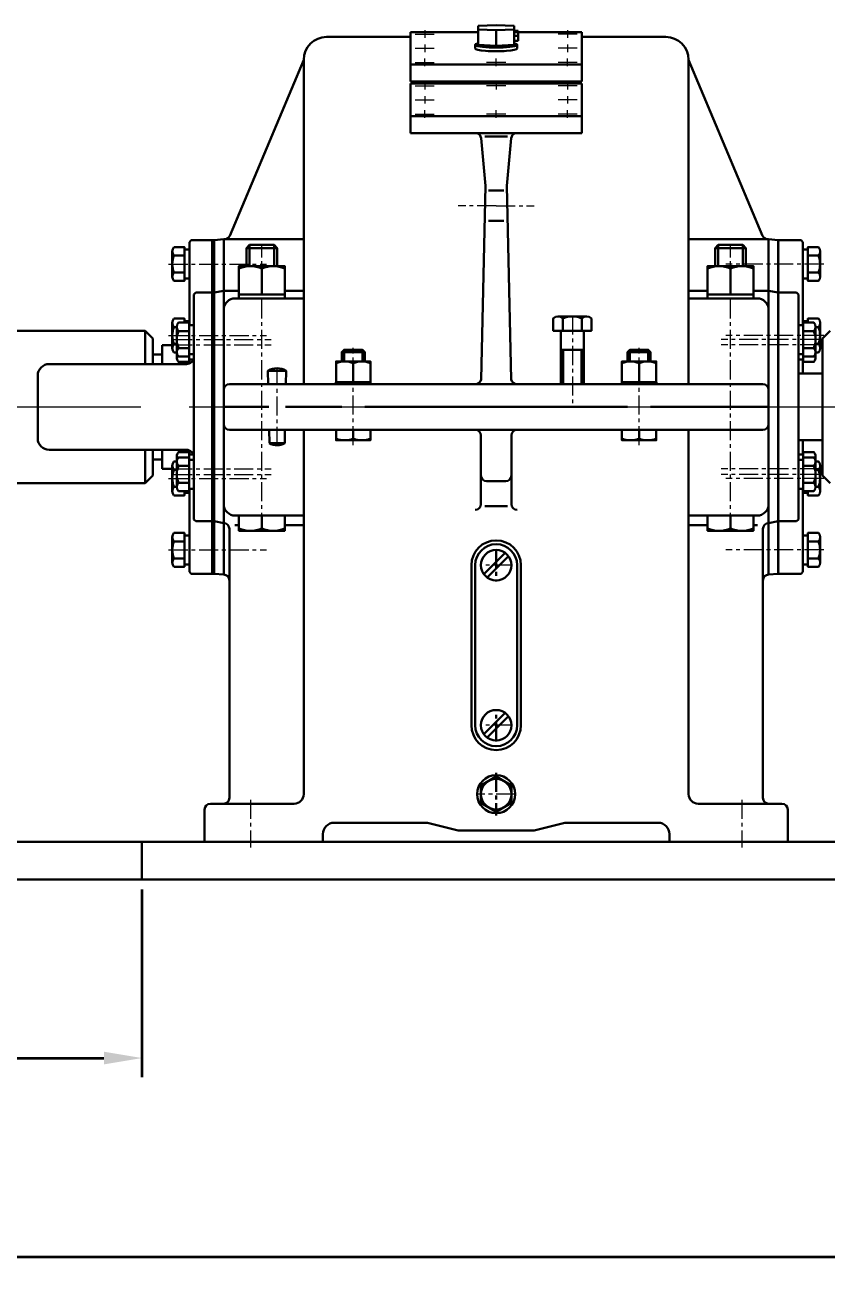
# Model space of a CAD drawing. Header units: millimetres. Extents: x 0 to 4732, y -441 to 1125.
# Drawn here: x 2752.3 to 2804.9, y -33.5 to 48.6 of the extents above; entities that cross this region are included whole.
import ezdxf

# ---------------------------------------------------------------- set-up
doc = ezdxf.new("R2010")
doc.units = ezdxf.units.MM
for name, pattern in [('CENTER', [2, 1.25, -0.25, 0.25, -0.25]), ('CENTER2', [28.575, 19.05, -3.175, 3.175, -3.175]), ('DASHED', [0.75, 0.5, -0.25])]:
    doc.linetypes.add(name, pattern=pattern)
for name, color, linetype, lineweight in [('0粗实线', 7, 'Continuous', 70), ('0细实线', 7, 'Continuous', 35), ('1', 1, 'CENTER', 35), ('中心线', 1, 'CENTER2', 35), ('标注', 6, 'Continuous', 35), ('箱体', 3, 'Continuous', 70), ('粗实线', 7, 'Continuous', 70)]:
    doc.layers.add(name, color=color, linetype=linetype, lineweight=lineweight)
doc.layers.add('其他零件', color=7, linetype='Continuous', true_color=0x7083ff)
doc.layers.add('紧固件', color=2, linetype='Continuous')
doc.layers.add('轴承盖', color=4, linetype='Continuous')
doc.styles.add('数字', font='isocp.shx', dxfattribs={"width": 0.7, "oblique": 15, "height": 3.5})
doc.dimstyles.new('数字标注', dxfattribs={"dimtxt": 3.5, "dimasz": 2.5, "dimexe": 1.25, "dimexo": 0.625, "dimtad": 1, "dimtxsty": '数字', "dimcen": 2.5, "dimadec": 0, "dimazin": 0, "dimtfac": 1, "dimtmove": 0, "dimatfit": 3, "dimfxl": 1, "dimlwd": 35, "dimlwe": 35, "dimarcsym": 0})

# ---------------------------------------------------------------- blocks, each defined once
blk = doc.blocks.new('*D102')
at = {"layer": 'Defpoints', "color": 0, "lineweight": 15, "transparency": 16777216}
for p in [(2628.979, -7.453), (2857.473, -7.461), (2857.473, -32.226)]:
    blk.add_point(p, dxfattribs=at)
at = {"layer": '标注', "color": 0, "linetype": 'Continuous', "lineweight": 35, "transparency": 16777216}
for p, q in [((2628.979, -8.078), (2628.979, -33.476)), ((2857.473, -8.086), (2857.473, -33.476)), ((2631.479, -32.226), (2854.973, -32.226))]:
    blk.add_line(p, q, dxfattribs=at)
at = {"layer": '标注', "color": 0, "lineweight": 15, "transparency": 16777216}
for points in [[(2631.479, -31.809), (2631.479, -32.643), (2628.979, -32.226)], [(2854.973, -31.809), (2854.973, -32.643), (2857.473, -32.226)]]:
    blk.add_solid(points, dxfattribs=at)
at = {"layer": '标注', "color": 0, "lineweight": 15, "transparency": 16777216, "insert": (2743.226, -29.851), "char_height": 3.5, "attachment_point": 5, "style": '数字'}
blk.add_mtext('1828', dxfattribs=at)
blk = doc.blocks.new('*D103')
at = {"layer": 'Defpoints', "color": 0, "lineweight": 15, "transparency": 16777216}
for p in [(2628.979, -7.495), (2759.999, -7.502), (2759.999, -19.181)]:
    blk.add_point(p, dxfattribs=at)
at = {"layer": '标注', "color": 0, "linetype": 'Continuous', "lineweight": 35, "transparency": 16777216}
for p, q in [((2628.979, -8.12), (2628.979, -20.431)), ((2759.999, -8.127), (2759.999, -20.431)), ((2631.479, -19.181), (2757.499, -19.181))]:
    blk.add_line(p, q, dxfattribs=at)
at = {"layer": '标注', "color": 0, "lineweight": 15, "transparency": 16777216}
for points in [[(2631.479, -18.764), (2631.479, -19.598), (2628.979, -19.181)], [(2757.499, -18.764), (2757.499, -19.598), (2759.999, -19.181)]]:
    blk.add_solid(points, dxfattribs=at)
at = {"layer": '标注', "color": 0, "lineweight": 15, "transparency": 16777216, "insert": (2694.489, -16.806), "char_height": 3.5, "attachment_point": 5, "style": '数字'}
blk.add_mtext('1048', dxfattribs=at)

msp = doc.modelspace()

# ---------------------------------------------------------------- hatches: boundary and pattern name
at = {"layer": '轴承盖', "lineweight": 30}
h = msp.add_hatch(color=0, dxfattribs=at)
h.paths.add_polyline_path([(2764.736, 23.53), (2764.611, 23.53), (2764.611, 16.03), (2764.736, 16.03)])
h.paths.add_polyline_path([(2764.736, 15.717), (2764.736, 16.03), (2764.611, 16.03), (2764.611, 12.592), (2764.736, 12.592)])
h.paths.add_polyline_path([(2764.736, 30.655), (2764.611, 30.655), (2764.611, 23.53), (2764.736, 23.53)])
h.paths.add_polyline_path([(2764.736, 34.467), (2764.611, 34.467), (2764.611, 31.03), (2764.736, 31.03), (2764.736, 31.342)])
h.paths.add_polyline_path([(2764.736, 31.03), (2764.611, 31.03), (2764.611, 30.655), (2764.736, 30.655)])
h = msp.add_hatch(color=0, dxfattribs=at)
h.paths.add_polyline_path([(2801.736, 23.53), (2801.861, 23.53), (2801.861, 16.03), (2801.736, 16.03)])
h.paths.add_polyline_path([(2801.736, 15.717), (2801.736, 16.03), (2801.861, 16.03), (2801.861, 12.592), (2801.736, 12.592)])
h.paths.add_polyline_path([(2801.736, 30.655), (2801.861, 30.655), (2801.861, 23.53), (2801.736, 23.53)])
h.paths.add_polyline_path([(2801.736, 34.467), (2801.861, 34.467), (2801.861, 31.03), (2801.736, 31.03), (2801.736, 31.342)])
h.paths.add_polyline_path([(2801.736, 31.03), (2801.861, 31.03), (2801.861, 30.655), (2801.736, 30.655)])

# ---------------------------------------------------------------- linework, layer by layer
at = {"color": 0, "lineweight": 30}
for p, q in [((2750.605, 28.53), (2760.205, 28.53)), ((2760.205, 28.53), (2760.705, 28.03)), ((2760.205, 26.342), (2760.205, 28.53)), ((2760.705, 28.03), (2760.705, 26.967)), ((2804.655, 28.03), (2805.155, 28.53)), ((2804.655, 28.03), (2804.655, 25.53)), ((2761.33, 26.342), (2761.33, 27.592)), ((2761.33, 26.342), (2761.33, 27.592)), ((2761.33, 27.592), (2761.986, 27.592)), ((2761.33, 26.967), (2760.705, 26.967)), ((2760.705, 26.967), (2760.705, 26.342)), ((2760.705, 26.342), (2760.705, 26.967)), ((2761.33, 26.342), (2761.33, 26.967)), ((2804.655, 25.717), (2803.061, 25.717)), ((2804.655, 23.53), (2804.655, 25.717)), ((2804.655, 25.717), (2804.655, 21.342)), ((2804.655, 21.342), (2804.655, 25.717)), ((2804.655, 21.53), (2804.655, 25.53)), ((2804.655, 23.53), (2804.655, 25.092)), ((2804.655, 23.53), (2804.655, 21.342)), ((2804.655, 23.53), (2804.655, 21.53)), ((2804.655, 23.53), (2804.655, 19.03)), ((2804.655, 21.342), (2803.061, 21.342)), ((2760.205, 18.53), (2760.205, 20.717)), ((2760.705, 20.717), (2760.705, 20.092)), ((2760.705, 20.092), (2760.705, 20.717)), ((2760.705, 20.717), (2760.705, 19.03)), ((2761.33, 19.467), (2761.33, 20.717)), ((2761.33, 20.717), (2761.33, 19.467)), ((2760.705, 20.092), (2761.33, 20.092)), ((2760.205, 18.53), (2760.705, 19.03)), ((2761.33, 19.467), (2761.986, 19.467)), ((2804.655, 19.03), (2805.155, 18.53)), ((2760.205, 18.53), (2750.405, 18.53)), ((2759.999, -7.461), (2628.979, -7.453)), ((2812.233, -7.461), (2759.999, -7.461))]:
    msp.add_line(p, q, dxfattribs=at)
at = {"layer": '0粗实线', "color": 0, "lineweight": 30}
for p, q in [((2774.999, 25.167), (2772.724, 25.167)), ((2791.474, 25.167), (2793.749, 25.167))]:
    msp.add_line(p, q, dxfattribs=at)
for points in [[(2769.361, 32.621, 0.194601), (2767.861, 32.621, 0.194601), (2766.361, 32.621), (2766.361, 32.767), (2769.361, 32.767), (2769.361, 30.917), (2766.361, 30.917), (2766.361, 32.621)], [(2797.111, 32.621, -0.194601), (2798.611, 32.621, -0.194601), (2800.111, 32.621), (2800.111, 32.767), (2797.111, 32.767), (2797.111, 30.917), (2800.111, 30.917), (2800.111, 32.621)], [(2774.986, 26.408, 0.194601), (2773.861, 26.408, 0.194601), (2772.736, 26.408), (2772.736, 26.517), (2774.986, 26.517), (2774.986, 25.167), (2772.736, 25.167), (2772.736, 26.408)], [(2791.486, 26.408, -0.194601), (2792.611, 26.408, -0.194601), (2793.736, 26.408), (2793.736, 26.517), (2791.486, 26.517), (2791.486, 25.167), (2793.736, 25.167), (2793.736, 26.408)], [(2772.736, 21.452, 0.194601), (2773.861, 21.452, 0.194601), (2774.986, 21.452), (2774.986, 21.342), (2772.736, 21.342), (2772.736, 22.03)], [(2793.736, 21.452, -0.194601), (2792.611, 21.452, -0.194601), (2791.486, 21.452), (2791.486, 21.342), (2793.736, 21.342), (2793.736, 22.03)], [(2766.361, 15.551, 0.194601), (2767.861, 15.551, 0.194601), (2769.361, 15.551), (2769.361, 15.405), (2766.361, 15.405), (2766.361, 16.405)], [(2800.111, 15.551, -0.194601), (2798.611, 15.551, -0.194601), (2797.111, 15.551), (2797.111, 15.405), (2800.111, 15.405), (2800.111, 16.405)]]:
    msp.add_lwpolyline(points, format="xyb", dxfattribs=at)
for points in [[(2767.861, 32.621), (2767.861, 30.917)], [(2798.611, 32.621), (2798.611, 30.917)], [(2773.111, 27.13), (2773.261, 27.28), (2774.461, 27.28), (2774.611, 27.13)], [(2793.361, 27.13), (2793.211, 27.28), (2792.011, 27.28), (2791.861, 27.13)], [(2773.861, 26.408), (2773.861, 25.167)], [(2792.611, 26.408), (2792.611, 25.167)], [(2773.861, 21.452), (2773.861, 22.03)], [(2774.986, 22.03), (2774.986, 21.452)], [(2791.486, 22.03), (2791.486, 21.452)], [(2792.611, 21.452), (2792.611, 22.03)], [(2767.861, 15.551), (2767.861, 16.405)], [(2769.361, 16.405), (2769.361, 15.551)], [(2797.111, 16.405), (2797.111, 15.551)], [(2798.611, 15.551), (2798.611, 16.405)]]:
    msp.add_lwpolyline(points, dxfattribs=at)
for points in [[(2773.111, 26.517), (2773.111, 27.13), (2774.611, 27.13), (2774.611, 26.517)], [(2793.361, 26.517), (2793.361, 27.13), (2791.861, 27.13), (2791.861, 26.517)]]:
    msp.add_lwpolyline(points, close=True, dxfattribs=at)
at = {"layer": '0细实线', "color": 0, "lineweight": 30}
for p, q in [((2773.261, 26.517), (2773.261, 27.28)), ((2774.461, 26.517), (2774.461, 27.28)), ((2792.011, 26.517), (2792.011, 27.28)), ((2793.211, 26.517), (2793.211, 27.28))]:
    msp.add_line(p, q, dxfattribs=at)
at = {"layer": '1', "color": 0, "lineweight": 15}
for p, q in [((2777.924, 47.986), (2779.174, 47.986)), ((2778.549, 48.236), (2778.549, 47.736)), ((2788.549, 47.986), (2787.299, 47.986)), ((2787.924, 48.236), (2787.924, 47.736)), ((2777.924, 47.057), (2779.174, 47.057)), ((2778.549, 47.307), (2778.549, 46.807)), ((2788.549, 47.057), (2787.299, 47.057)), ((2787.924, 47.307), (2787.924, 46.807)), ((2777.924, 46.128), (2779.174, 46.128)), ((2778.549, 45.878), (2778.549, 46.378)), ((2783.861, 46.128), (2782.611, 46.128)), ((2783.236, 45.878), (2783.236, 46.378)), ((2788.549, 46.128), (2787.299, 46.128)), ((2787.924, 45.878), (2787.924, 46.378)), ((2777.924, 44.606), (2779.174, 44.606)), ((2778.549, 44.856), (2778.549, 44.356)), ((2783.861, 44.606), (2782.611, 44.606)), ((2783.236, 44.856), (2783.236, 44.356)), ((2788.549, 44.606), (2787.299, 44.606)), ((2787.924, 44.856), (2787.924, 44.356)), ((2777.924, 43.676), (2779.174, 43.676)), ((2778.549, 43.926), (2778.549, 43.426)), ((2788.549, 43.676), (2787.299, 43.676)), ((2787.924, 43.926), (2787.924, 43.426)), ((2777.924, 42.747), (2779.174, 42.747)), ((2778.549, 42.497), (2778.549, 42.997)), ((2783.861, 42.747), (2782.611, 42.747)), ((2783.236, 42.497), (2783.236, 42.997)), ((2788.549, 42.747), (2787.299, 42.747)), ((2787.924, 42.497), (2787.924, 42.997)), ((2783.236, 36.733), (2780.736, 36.733)), ((2783.236, 36.733), (2785.736, 36.733)), ((2767.861, 15.342), (2767.861, 34.217)), ((2798.611, 15.342), (2798.611, 34.217)), ((2761.749, 32.905), (2768.174, 32.905)), ((2804.724, 32.905), (2798.299, 32.905)), ((2788.236, 29.53), (2788.236, 23.467)), ((2761.749, 28.217), (2768.174, 28.217)), ((2762.049, 27.949), (2768.474, 27.949)), ((2804.424, 27.949), (2797.999, 27.949)), ((2804.724, 28.217), (2798.299, 28.217)), ((2762.049, 27.596), (2768.474, 27.596)), ((2773.861, 21.03), (2773.861, 27.405)), ((2792.611, 21.03), (2792.611, 27.405)), ((2804.424, 27.596), (2797.999, 27.596)), ((2768.861, 20.967), (2768.861, 26.092)), ((2762.049, 19.464), (2768.474, 19.464)), ((2762.049, 19.11), (2768.474, 19.11)), ((2804.424, 19.464), (2797.999, 19.464)), ((2804.424, 19.11), (2797.999, 19.11)), ((2761.749, 18.842), (2768.174, 18.842)), ((2804.724, 18.842), (2798.299, 18.842)), ((2761.749, 14.155), (2768.174, 14.155)), ((2783.236, 14.212), (2783.236, 12.087)), ((2804.724, 14.155), (2798.299, 14.155)), ((2784.299, 13.15), (2782.174, 13.15)), ((2783.236, 1.587), (2783.236, 3.712)), ((2784.299, 2.65), (2782.174, 2.65)), ((2783.235, -0.464), (2783.237, -3.274)), ((2767.111, -2.244), (2767.111, -5.369)), ((2784.486, -1.869), (2781.986, -1.869)), ((2799.361, -2.244), (2799.361, -5.369))]:
    msp.add_line(p, q, dxfattribs=at)
at = {"layer": '1', "color": 0, "lineweight": 30}
for p, q in [((2783.236, 14.212), (2783.236, 12.087)), ((2783.236, 1.587), (2783.236, 3.712)), ((2783.237, -0.464), (2783.235, -3.274))]:
    msp.add_line(p, q, dxfattribs=at)
at = {"layer": '中心线', "color": 0, "lineweight": 15}
msp.add_line((2626.579, 23.53), (2889.579, 23.53), dxfattribs=at)
at = {"layer": '其他零件', "color": 0, "lineweight": 30}
for p, q in [((2782.049, 48.526), (2783.236, 48.585)), ((2782.049, 48.526), (2783.236, 48.585)), ((2782.049, 48.411), (2782.049, 48.526)), ((2782.049, 48.411), (2782.049, 48.526)), ((2784.424, 48.526), (2783.236, 48.585)), ((2784.424, 48.411), (2784.424, 48.526)), ((2777.611, 48.119), (2782.049, 48.119)), ((2777.611, 45.995), (2777.611, 48.119)), ((2782.049, 48.411), (2782.049, 48.311)), ((2782.049, 48.411), (2782.049, 48.311)), ((2782.049, 48.311), (2782.049, 47.288)), ((2782.049, 48.311), (2782.049, 47.288)), ((2782.049, 48.296), (2783.236, 48.238)), ((2782.049, 48.296), (2783.236, 48.238)), ((2782.049, 47.876), (2782.049, 48.214)), ((2782.049, 47.876), (2782.049, 47.539)), ((2784.424, 48.296), (2783.236, 48.238)), ((2783.236, 48.238), (2783.236, 47.23)), ((2783.236, 48.238), (2783.236, 47.23)), ((2784.424, 48.411), (2784.424, 48.311)), ((2784.424, 48.311), (2784.424, 47.288)), ((2784.424, 47.876), (2784.424, 48.214)), ((2784.424, 48.214), (2784.674, 48.214)), ((2788.861, 48.119), (2784.424, 48.119)), ((2784.424, 47.876), (2784.424, 47.539)), ((2784.424, 47.876), (2784.674, 47.876)), ((2784.674, 48.214), (2784.674, 47.876)), ((2784.674, 47.539), (2784.674, 47.876)), ((2788.861, 45.995), (2788.861, 48.119)), ((2781.861, 47.041), (2781.861, 47.288)), ((2781.861, 47.04), (2781.861, 47.287)), ((2782.049, 47.288), (2783.236, 47.23)), ((2782.049, 47.288), (2783.236, 47.23)), ((2782.049, 47.198), (2782.049, 47.197)), ((2782.049, 47.198), (2782.049, 47.197)), ((2784.424, 47.288), (2783.236, 47.23)), ((2784.424, 47.539), (2784.674, 47.539)), ((2784.424, 47.198), (2784.424, 47.197)), ((2784.611, 47.041), (2784.611, 47.288)), ((2777.611, 45.995), (2783.236, 45.995)), ((2788.861, 45.995), (2783.236, 45.995)), ((2777.611, 44.738), (2783.236, 44.738)), ((2777.611, 42.615), (2777.611, 44.738)), ((2788.861, 44.738), (2783.236, 44.738)), ((2788.861, 42.615), (2788.861, 44.738)), ((2783.236, 42.615), (2777.611, 42.615)), ((2783.236, 42.615), (2788.861, 42.615)), ((2781.611, 10.4), (2781.611, 13.15)), ((2781.611, 10.4), (2781.611, 13.15)), ((2781.861, 10.4), (2781.861, 13.15)), ((2781.861, 10.4), (2781.861, 13.15)), ((2784.611, 10.4), (2784.611, 13.15)), ((2784.861, 10.4), (2784.861, 13.15)), ((2781.611, 7.9), (2781.611, 10.4)), ((2781.611, 7.9), (2781.611, 10.4)), ((2781.861, 7.9), (2781.861, 10.4)), ((2781.861, 7.9), (2781.861, 10.4)), ((2784.611, 7.9), (2784.611, 10.4)), ((2784.861, 7.9), (2784.861, 10.4)), ((2781.611, 7.9), (2781.611, 5.4)), ((2781.611, 7.9), (2781.611, 5.4)), ((2781.861, 7.9), (2781.861, 5.4)), ((2781.861, 7.9), (2781.861, 5.4)), ((2784.611, 7.9), (2784.611, 5.4)), ((2784.861, 7.9), (2784.861, 5.4)), ((2781.611, 5.4), (2781.611, 2.65)), ((2781.611, 5.4), (2781.611, 2.65)), ((2781.861, 5.4), (2781.861, 2.65)), ((2781.861, 5.4), (2781.861, 2.65)), ((2784.611, 5.4), (2784.611, 2.65)), ((2784.861, 5.4), (2784.861, 2.65))]:
    msp.add_line(p, q, dxfattribs=at)
for points in [[(2783.824, 13.959), (2782.427, 12.562)], [(2784.045, 13.738), (2782.648, 12.341)], [(2783.824, 3.459), (2782.427, 2.062)], [(2784.045, 3.238), (2782.648, 1.841)]]:
    msp.add_lwpolyline(points, dxfattribs=at)
msp.add_lwpolyline([(2784.236, -1.292), (2783.237, -0.714), (2782.236, -1.292), (2782.236, -2.446), (2783.235, -3.024), (2784.236, -2.446)], close=True, dxfattribs=at)
for centre in [(2783.236, 13.15), (2783.236, 2.65), (2783.236, -1.869)]:
    msp.add_circle(centre, 1, dxfattribs=at)
for centre, radius, start, end in [((2783.236, 13.15), 1.625, 0, 180), ((2783.236, 13.15), 1.375, 0, 180), ((2783.236, 2.65), 1.625, 180, 0), ((2783.236, 2.65), 1.375, 180, 0)]:
    msp.add_arc(centre, radius, start, end, dxfattribs=at)
for centre, start_param, end_param in [((2783.236, 47.288), 2.613235, 6.811543), ((2783.236, 47.041), 3.134976, 6.283185)]:
    msp.add_ellipse(centre, major_axis=(1.375, 0), ratio=0.129918, start_param=start_param, end_param=end_param, dxfattribs=at)
at = {"layer": '箱体', "color": 0, "lineweight": 30}
for p, q in [((2772.111, 47.803), (2774.486, 47.803)), ((2774.486, 47.803), (2777.611, 47.803)), ((2791.986, 47.803), (2788.861, 47.803)), ((2794.361, 47.803), (2791.986, 47.803)), ((2770.611, 46.303), (2765.761, 34.759)), ((2770.611, 25.03), (2770.611, 46.303)), ((2777.611, 44.881), (2777.611, 45.995)), ((2788.861, 44.881), (2788.861, 45.995)), ((2795.861, 25.03), (2795.861, 46.303)), ((2795.861, 46.303), (2800.711, 34.759)), ((2777.611, 44.881), (2783.236, 44.881)), ((2788.861, 44.881), (2783.236, 44.881)), ((2777.611, 41.501), (2777.611, 42.615)), ((2788.861, 41.501), (2788.861, 42.615)), ((2783.236, 41.501), (2777.611, 41.501)), ((2782.245, 41.173), (2782.536, 38.044)), ((2783.236, 41.262), (2782.486, 41.262)), ((2783.236, 41.501), (2788.861, 41.501)), ((2783.236, 41.262), (2783.986, 41.262)), ((2784.228, 41.173), (2783.936, 38.044)), ((2782.243, 25.342), (2782.536, 38.044)), ((2784.229, 25.342), (2783.936, 38.044)), ((2764.736, 34.467), (2765.361, 34.53)), ((2764.736, 23.53), (2764.736, 34.467)), ((2765.361, 34.53), (2770.611, 34.53)), ((2765.361, 31.155), (2765.361, 34.53)), ((2765.416, 34.53), (2765.361, 34.53)), ((2801.111, 34.53), (2795.861, 34.53)), ((2801.057, 34.53), (2801.111, 34.53)), ((2801.736, 34.467), (2801.111, 34.53)), ((2801.111, 31.155), (2801.111, 34.53)), ((2801.736, 23.53), (2801.736, 34.467)), ((2764.736, 31.03), (2765.361, 31.155)), ((2765.361, 31.155), (2766.361, 31.155)), ((2765.361, 23.53), (2765.361, 31.155)), ((2766.111, 30.655), (2770.611, 30.655)), ((2769.361, 31.155), (2770.611, 31.155)), ((2797.111, 31.155), (2795.861, 31.155)), ((2800.361, 30.655), (2795.861, 30.655)), ((2801.111, 31.155), (2800.111, 31.155)), ((2801.736, 31.03), (2801.111, 31.155)), ((2801.111, 23.53), (2801.111, 31.155)), ((2765.361, 25.03), (2765.361, 29.905)), ((2801.111, 25.03), (2801.111, 29.905)), ((2765.361, 23.53), (2765.361, 25.03)), ((2765.736, 25.03), (2768.861, 25.03)), ((2768.861, 25.03), (2772.236, 25.03)), ((2772.236, 25.03), (2770.611, 25.03)), ((2772.236, 25.03), (2773.861, 25.03)), ((2775.486, 25.03), (2773.861, 25.03)), ((2775.486, 25.03), (2783.236, 25.03)), ((2783.236, 25.03), (2775.486, 25.03)), ((2783.236, 25.03), (2782.236, 25.03)), ((2787.486, 25.03), (2783.236, 25.03)), ((2783.236, 25.03), (2788.236, 25.03)), ((2783.236, 25.03), (2784.236, 25.03)), ((2788.236, 25.03), (2791.359, 25.03)), ((2791.359, 25.03), (2788.986, 25.03)), ((2790.986, 25.03), (2792.611, 25.03)), ((2792.611, 25.03), (2794.236, 25.03)), ((2800.736, 25.03), (2793.863, 25.03)), ((2793.863, 25.03), (2795.861, 25.03)), ((2801.111, 23.53), (2801.111, 25.03)), ((2764.736, 23.53), (2764.736, 12.592)), ((2768.314, 23.53), (2765.361, 23.53)), ((2765.361, 23.53), (2765.361, 22.03)), ((2765.361, 23.53), (2765.361, 15.905)), ((2773.111, 23.53), (2769.409, 23.53)), ((2783.236, 23.53), (2774.611, 23.53)), ((2783.236, 23.53), (2791.861, 23.53)), ((2793.361, 23.53), (2801.111, 23.53)), ((2801.111, 23.53), (2801.111, 22.03)), ((2801.111, 23.53), (2801.111, 15.905)), ((2801.736, 23.53), (2801.736, 12.592)), ((2765.361, 22.03), (2765.361, 17.155)), ((2765.736, 22.03), (2768.861, 22.03)), ((2768.861, 22.03), (2772.236, 22.03)), ((2772.236, 22.03), (2770.611, 22.03)), ((2770.611, 22.03), (2770.611, -1.869)), ((2772.236, 22.03), (2773.861, 22.03)), ((2775.486, 22.03), (2773.861, 22.03)), ((2775.486, 22.03), (2783.236, 22.03)), ((2783.236, 22.03), (2775.486, 22.03)), ((2783.236, 22.03), (2782.236, 22.03)), ((2782.236, 21.655), (2782.236, 17.155)), ((2782.236, 21.655), (2782.236, 19.03)), ((2791.359, 22.03), (2783.236, 22.03)), ((2783.236, 22.03), (2791.359, 22.03)), ((2783.236, 22.03), (2784.236, 22.03)), ((2784.236, 21.655), (2784.236, 17.155)), ((2784.236, 21.655), (2784.236, 19.03)), ((2790.986, 22.03), (2792.611, 22.03)), ((2792.611, 22.03), (2794.236, 22.03)), ((2800.736, 22.03), (2793.863, 22.03)), ((2793.863, 22.03), (2795.861, 22.03)), ((2795.861, 22.03), (2795.861, -1.869)), ((2801.111, 22.03), (2801.111, 17.155)), ((2782.611, 18.655), (2783.236, 18.655)), ((2783.861, 18.655), (2783.236, 18.655)), ((2782.486, 17.03), (2783.236, 17.03)), ((2783.986, 17.03), (2783.236, 17.03)), ((2764.736, 16.03), (2765.361, 15.905)), ((2765.361, 15.905), (2765.361, 12.53)), ((2765.361, 15.905), (2765.361, 15.905)), ((2766.09, 15.78), (2766.361, 15.78)), ((2766.111, 16.405), (2770.611, 16.405)), ((2769.361, 15.78), (2770.611, 15.78)), ((2800.361, 16.405), (2795.861, 16.405)), ((2797.111, 15.78), (2795.861, 15.78)), ((2800.382, 15.78), (2800.111, 15.78)), ((2801.736, 16.03), (2801.111, 15.905)), ((2801.111, 15.905), (2801.111, 12.53)), ((2801.111, 15.905), (2801.111, 15.905)), ((2765.736, 15.53), (2765.736, -2.119)), ((2800.736, 15.53), (2800.736, -2.119)), ((2764.736, 12.592), (2765.361, 12.53)), ((2765.361, 12.53), (2765.361, 12.53)), ((2801.736, 12.592), (2801.111, 12.53)), ((2801.111, 12.53), (2801.111, 12.53)), ((2765.736, 12.155), (2765.736, 12.03)), ((2800.736, 12.155), (2800.736, 12.03)), ((2764.111, -2.869), (2764.111, -4.994)), ((2769.986, -2.494), (2764.486, -2.494)), ((2765.361, -2.494), (2764.486, -2.494)), ((2796.486, -2.494), (2801.986, -2.494)), ((2801.111, -2.494), (2801.986, -2.494)), ((2802.361, -2.869), (2802.361, -4.994)), ((2772.611, -3.744), (2778.736, -3.744)), ((2778.736, -3.744), (2780.736, -4.244)), ((2787.736, -3.744), (2785.736, -4.244)), ((2793.861, -3.744), (2787.736, -3.744)), ((2771.861, -4.994), (2771.861, -4.494)), ((2783.236, -4.244), (2780.736, -4.244)), ((2783.236, -4.244), (2785.736, -4.244)), ((2794.611, -4.994), (2794.611, -4.494)), ((2764.111, -4.994), (2771.861, -4.994)), ((2767.111, -4.994), (2765.736, -4.994)), ((2802.361, -4.994), (2794.611, -4.994))]:
    msp.add_line(p, q, dxfattribs=at)
at = {"layer": '箱体', "color": 0, "linetype": 'DASHED', "lineweight": 30}
for p, q in [((2783.236, 37.733), (2782.536, 37.733)), ((2783.236, 37.733), (2783.936, 37.733)), ((2783.236, 35.733), (2782.536, 35.733)), ((2783.236, 35.733), (2783.936, 35.733))]:
    msp.add_line(p, q, dxfattribs=at)
at = {"layer": '箱体', "color": 0, "lineweight": 30}
msp.add_circle((2783.236, -1.869), 1.25, dxfattribs=at)
for centre, radius, start, end in [((2772.111, 46.303), 1.5, 90, 180), ((2794.361, 46.303), 1.5, 0, 90), ((2781.861, 41.137), 0.385, 5.3252, 70.86341), ((2784.611, 41.137), 0.385, 109.13659, 174.6748), ((2765.416, 34.905), 0.375, 270, 337.21144), ((2801.057, 34.905), 0.375, 202.78856, 270), ((2766.111, 29.905), 0.75, 90, 180), ((2800.361, 29.905), 0.75, 0, 90), ((2765.736, 24.655), 0.375, 90, 180), ((2781.874, 25.405), 0.375, 270, 350.35179), ((2784.599, 25.405), 0.375, 189.64821, 270), ((2800.736, 24.655), 0.375, 0, 90), ((2765.736, 22.405), 0.375, 180, 270), ((2800.736, 22.405), 0.375, 270, 0), ((2781.861, 21.655), 0.375, 0, 90), ((2784.611, 21.655), 0.375, 90, 180), ((2782.611, 19.03), 0.375, 180, 270), ((2783.861, 19.03), 0.375, 270, 0), ((2766.111, 17.155), 0.75, 180, 270), ((2781.861, 17.155), 0.375, 270, 0), ((2784.611, 17.155), 0.375, 180, 270), ((2800.361, 17.155), 0.75, 270, 0), ((2765.361, 15.53), 0.375, 0, 90), ((2801.111, 15.53), 0.375, 90, 180), ((2765.361, 12.155), 0.375, 0, 90), ((2801.111, 12.155), 0.375, 90, 180), ((2765.361, -2.119), 0.375, 270, 0), ((2769.986, -1.869), 0.625, 270, 0), ((2796.486, -1.869), 0.625, 180, 270), ((2801.111, -2.119), 0.375, 180, 270), ((2764.486, -2.869), 0.375, 90, 180), ((2801.986, -2.869), 0.375, 0, 90), ((2772.611, -4.494), 0.75, 90, 180), ((2793.861, -4.494), 0.75, 0, 90)]:
    msp.add_arc(centre, radius, start, end, dxfattribs=at)
at = {"layer": '粗实线', "color": 0, "lineweight": 30}
for p, q in [((2759.999, -4.994), (2638.83, -4.994)), ((2857.473, -4.994), (2759.999, -4.994)), ((2759.999, -4.994), (2759.999, -7.461))]:
    msp.add_line(p, q, dxfattribs=at)
at = {"layer": '紧固件', "color": 0, "lineweight": 30}
for p, q in [((2763.111, 33.855), (2762.786, 33.855)), ((2762.786, 33.855), (2762.786, 32.905)), ((2763.111, 33.53), (2763.111, 33.855)), ((2767.061, 32.767), (2767.061, 34.155)), ((2768.661, 32.767), (2768.661, 34.155)), ((2797.811, 32.767), (2797.811, 34.155)), ((2799.411, 32.767), (2799.411, 34.155)), ((2803.361, 33.53), (2803.361, 33.855)), ((2803.361, 33.855), (2803.686, 33.855)), ((2803.686, 33.855), (2803.686, 32.905)), ((2763.111, 33.53), (2763.111, 33.592)), ((2763.111, 32.905), (2763.111, 33.53)), ((2763.111, 32.905), (2763.111, 32.28)), ((2803.361, 33.53), (2803.361, 33.592)), ((2803.361, 32.905), (2803.361, 33.53)), ((2803.361, 32.905), (2803.361, 32.28)), ((2763.111, 32.28), (2763.111, 31.955)), ((2803.361, 32.28), (2803.361, 31.955)), ((2763.111, 31.955), (2762.786, 31.955)), ((2803.361, 31.955), (2803.686, 31.955)), ((2766.349, 30.655), (2766.349, 30.917)), ((2766.349, 30.917), (2766.861, 30.917)), ((2766.861, 30.917), (2767.861, 30.917)), ((2768.861, 30.917), (2767.861, 30.917)), ((2769.374, 30.917), (2768.861, 30.917)), ((2769.374, 30.655), (2769.374, 30.917)), ((2797.099, 30.655), (2797.099, 30.917)), ((2797.099, 30.917), (2797.611, 30.917)), ((2797.611, 30.917), (2798.611, 30.917)), ((2799.611, 30.917), (2798.611, 30.917)), ((2800.124, 30.917), (2799.611, 30.917)), ((2800.124, 30.655), (2800.124, 30.917)), ((2763.111, 29.167), (2762.786, 29.167)), ((2762.786, 29.167), (2762.786, 29.06)), ((2763.411, 28.899), (2763.086, 28.899)), ((2763.086, 28.899), (2763.086, 27.949)), ((2763.111, 28.899), (2763.111, 29.167)), ((2763.111, 28.899), (2763.111, 28.905)), ((2763.411, 28.574), (2763.411, 28.899)), ((2803.061, 28.574), (2803.061, 28.899)), ((2803.061, 28.899), (2803.386, 28.899)), ((2803.361, 28.899), (2803.361, 29.167)), ((2803.361, 29.167), (2803.686, 29.167)), ((2803.361, 28.899), (2803.361, 28.905)), ((2803.386, 28.899), (2803.386, 27.949)), ((2803.686, 29.167), (2803.686, 29.06)), ((2763.086, 28.546), (2763.086, 27.596)), ((2763.411, 28.574), (2763.411, 28.637)), ((2763.411, 27.949), (2763.411, 28.574)), ((2763.411, 28.221), (2763.411, 28.546)), ((2763.411, 28.221), (2763.411, 28.283)), ((2763.411, 27.596), (2763.411, 28.221)), ((2763.411, 27.949), (2763.411, 27.324)), ((2803.061, 28.574), (2803.061, 28.637)), ((2803.061, 27.949), (2803.061, 28.574)), ((2803.061, 28.221), (2803.061, 28.546)), ((2803.061, 28.221), (2803.061, 28.283)), ((2803.061, 27.596), (2803.061, 28.221)), ((2803.061, 27.949), (2803.061, 27.324)), ((2803.386, 28.546), (2803.386, 27.596)), ((2763.411, 27.596), (2763.411, 26.971)), ((2763.411, 27.324), (2763.411, 26.999)), ((2787.636, 27.28), (2787.636, 25.03)), ((2788.836, 27.28), (2788.836, 25.03)), ((2803.061, 27.596), (2803.061, 26.971)), ((2803.061, 27.324), (2803.061, 26.999)), ((2763.411, 26.999), (2763.086, 26.999)), ((2763.371, 26.646), (2763.086, 26.646)), ((2763.411, 26.971), (2763.411, 26.842)), ((2803.061, 26.999), (2803.386, 26.999)), ((2803.061, 26.971), (2803.061, 26.646)), ((2803.061, 26.646), (2803.386, 26.646)), ((2772.724, 25.03), (2772.724, 25.167)), ((2773.689, 25.167), (2773.739, 25.03)), ((2773.892, 25.167), (2773.942, 25.03)), ((2774.999, 25.03), (2774.999, 25.167)), ((2791.474, 25.03), (2791.474, 25.167)), ((2792.58, 25.167), (2792.53, 25.03)), ((2792.783, 25.167), (2792.733, 25.03)), ((2793.749, 25.03), (2793.749, 25.167)), ((2763.371, 20.414), (2763.086, 20.414)), ((2763.411, 20.06), (2763.086, 20.06)), ((2763.411, 20.089), (2763.411, 20.217)), ((2763.411, 19.464), (2763.411, 20.089)), ((2763.411, 19.735), (2763.411, 20.06)), ((2763.411, 19.11), (2763.411, 19.735)), ((2803.061, 20.089), (2803.061, 20.414)), ((2803.061, 20.414), (2803.386, 20.414)), ((2803.061, 19.464), (2803.061, 20.089)), ((2803.061, 19.735), (2803.061, 20.06)), ((2803.061, 20.06), (2803.386, 20.06)), ((2803.061, 19.11), (2803.061, 19.735)), ((2763.086, 18.514), (2763.086, 19.464)), ((2763.086, 18.16), (2763.086, 19.11)), ((2763.411, 19.464), (2763.411, 18.839)), ((2763.411, 19.11), (2763.411, 18.485)), ((2803.061, 19.464), (2803.061, 18.839)), ((2803.061, 19.11), (2803.061, 18.485)), ((2803.386, 18.514), (2803.386, 19.464)), ((2803.386, 18.16), (2803.386, 19.11)), ((2763.411, 18.16), (2763.086, 18.16)), ((2763.111, 18.16), (2763.111, 17.892)), ((2763.111, 18.16), (2763.111, 18.155)), ((2763.411, 18.839), (2763.411, 18.514)), ((2763.411, 18.839), (2763.411, 18.776)), ((2763.411, 18.485), (2763.411, 18.16)), ((2763.411, 18.485), (2763.411, 18.423)), ((2803.061, 18.839), (2803.061, 18.514)), ((2803.061, 18.839), (2803.061, 18.776)), ((2803.061, 18.485), (2803.061, 18.16)), ((2803.061, 18.485), (2803.061, 18.423)), ((2803.061, 18.16), (2803.386, 18.16)), ((2803.361, 18.16), (2803.361, 17.892)), ((2803.361, 18.16), (2803.361, 18.155)), ((2762.786, 17.892), (2762.786, 18)), ((2763.111, 17.892), (2762.786, 17.892)), ((2803.361, 17.892), (2803.686, 17.892)), ((2803.686, 17.892), (2803.686, 18)), ((2763.111, 15.105), (2762.786, 15.105)), ((2763.111, 14.78), (2763.111, 15.105)), ((2763.111, 14.155), (2763.111, 14.78)), ((2803.361, 14.78), (2803.361, 15.105)), ((2803.361, 15.105), (2803.686, 15.105)), ((2803.361, 14.155), (2803.361, 14.78)), ((2762.786, 13.205), (2762.786, 14.155)), ((2763.111, 14.155), (2763.111, 13.53)), ((2803.361, 14.155), (2803.361, 13.53)), ((2803.686, 13.205), (2803.686, 14.155)), ((2763.111, 13.205), (2762.786, 13.205)), ((2763.111, 13.53), (2763.111, 13.205)), ((2763.111, 13.53), (2763.111, 13.467)), ((2803.361, 13.53), (2803.361, 13.205)), ((2803.361, 13.53), (2803.361, 13.467)), ((2803.361, 13.205), (2803.686, 13.205))]:
    msp.add_line(p, q, dxfattribs=at)
for points in [[(2762.094, 34.015, 0.387169), (2762.094, 33.46, 0.193585), (2762.094, 32.349, 0.387169), (2762.094, 31.794), (2762.786, 31.794), (2762.786, 34.015), (2762.094, 34.015)], [(2804.379, 34.015, -0.387169), (2804.379, 33.46, -0.193585), (2804.379, 32.349, -0.387169), (2804.379, 31.794), (2803.686, 31.794), (2803.686, 34.015), (2804.379, 34.015)], [(2762.094, 29.328, 0.387169), (2762.094, 28.773, 0.193585), (2762.094, 27.662, 0.387169), (2762.094, 27.107), (2762.286, 27.107)], [(2762.394, 29.06, 0.387169), (2762.394, 28.504, 0.193585), (2762.394, 27.394, 0.387169), (2762.394, 26.839), (2763.086, 26.839), (2763.086, 29.06), (2762.394, 29.06)], [(2789.488, 29.338, 0.412182), (2788.862, 29.338, 0.206091), (2787.61, 29.338, 0.412182), (2786.984, 29.338), (2786.984, 28.53), (2789.488, 28.53), (2789.488, 29.338)], [(2804.079, 29.06, -0.387169), (2804.079, 28.504, -0.193585), (2804.079, 27.394, -0.387169), (2804.079, 26.839), (2803.386, 26.839), (2803.386, 29.06), (2804.079, 29.06)], [(2804.379, 29.328, -0.387169), (2804.379, 28.773, -0.193585), (2804.379, 27.662, -0.387169), (2804.379, 27.107), (2804.186, 27.107)], [(2762.326, 26.939, 0.304381), (2762.394, 26.485), (2763.086, 26.485), (2763.086, 28.706)], [(2804.146, 26.939, -0.304381), (2804.079, 26.485), (2803.386, 26.485), (2803.386, 28.706)], [(2769.456, 25.905, 0.28227), (2768.266, 25.905, 0.28227)], [(2762.326, 20.12, -0.304381), (2762.394, 20.574), (2763.086, 20.574), (2763.086, 18.353)], [(2768.361, 21.155, 0.265564), (2769.361, 21.155, 0.265564)], [(2804.146, 20.12, 0.304381), (2804.079, 20.574), (2803.386, 20.574), (2803.386, 18.353)], [(2762.094, 17.732, -0.387169), (2762.094, 18.287, -0.193585), (2762.094, 19.398, -0.387169), (2762.094, 19.953), (2762.286, 19.953)], [(2762.394, 18, -0.387169), (2762.394, 18.555, -0.193585), (2762.394, 19.666, -0.387169), (2762.394, 20.221), (2763.086, 20.221), (2763.086, 18), (2762.394, 18)], [(2804.079, 18, 0.387169), (2804.079, 18.555, 0.193585), (2804.079, 19.666, 0.387169), (2804.079, 20.221), (2803.386, 20.221), (2803.386, 18), (2804.079, 18)], [(2804.379, 17.732, 0.387169), (2804.379, 18.287, 0.193585), (2804.379, 19.398, 0.387169), (2804.379, 19.953), (2804.186, 19.953)], [(2762.094, 13.044, -0.387169), (2762.094, 13.599, -0.193585), (2762.094, 14.71, -0.387169), (2762.094, 15.265), (2762.786, 15.265), (2762.786, 13.044), (2762.094, 13.044)], [(2804.379, 13.044, 0.387169), (2804.379, 13.599, 0.193585), (2804.379, 14.71, 0.387169), (2804.379, 15.265), (2803.686, 15.265), (2803.686, 13.044), (2804.379, 13.044)]]:
    msp.add_lwpolyline(points, format="xyb", dxfattribs=at)
for points in [[(2761.986, 33.738), (2761.986, 32.072)], [(2766.861, 33.955), (2767.061, 34.155), (2768.661, 34.155), (2768.861, 33.955)], [(2799.611, 33.955), (2799.411, 34.155), (2797.811, 34.155), (2797.611, 33.955)], [(2804.486, 33.738), (2804.486, 32.072)], [(2762.786, 33.46), (2762.094, 33.46)], [(2803.686, 33.46), (2804.379, 33.46)], [(2762.786, 32.349), (2762.094, 32.349)], [(2803.686, 32.349), (2804.379, 32.349)], [(2761.986, 29.05), (2761.986, 27.384)], [(2762.786, 29.06), (2762.786, 29.328), (2762.094, 29.328)], [(2762.286, 28.773), (2762.094, 28.773)], [(2762.286, 28.782), (2762.286, 27.116)], [(2789.175, 29.467), (2787.297, 29.467)], [(2787.61, 28.53), (2787.61, 29.338)], [(2788.862, 28.53), (2788.862, 29.338)], [(2803.686, 29.06), (2803.686, 29.328), (2804.379, 29.328)], [(2804.186, 28.782), (2804.186, 27.116)], [(2804.186, 28.773), (2804.379, 28.773)], [(2804.486, 29.05), (2804.486, 27.384)], [(2762.286, 28.429), (2762.286, 26.763)], [(2763.086, 28.504), (2762.394, 28.504)], [(2788.986, 28.53), (2788.986, 27.28), (2787.486, 27.28), (2787.486, 28.53)], [(2803.386, 28.504), (2804.079, 28.504)], [(2804.186, 28.429), (2804.186, 26.763)], [(2762.314, 27.662), (2762.094, 27.662)], [(2763.086, 27.394), (2762.394, 27.394)], [(2787.486, 25.03), (2787.486, 27.28)], [(2788.986, 27.28), (2788.986, 25.03)], [(2803.386, 27.394), (2804.079, 27.394)], [(2804.158, 27.662), (2804.379, 27.662)], [(2769.439, 25.03), (2769.456, 25.905), (2768.266, 25.905), (2768.284, 25.03)], [(2768.344, 22.03), (2768.361, 21.155)], [(2768.361, 21.155), (2769.361, 21.155), (2769.379, 22.03)], [(2762.286, 18.631), (2762.286, 20.297)], [(2762.286, 18.277), (2762.286, 19.943)], [(2804.186, 18.631), (2804.186, 20.297)], [(2804.186, 18.277), (2804.186, 19.943)], [(2761.986, 18.009), (2761.986, 19.675)], [(2762.314, 19.398), (2762.094, 19.398)], [(2763.086, 19.666), (2762.394, 19.666)], [(2803.386, 19.666), (2804.079, 19.666)], [(2804.158, 19.398), (2804.379, 19.398)], [(2804.486, 18.009), (2804.486, 19.675)], [(2762.286, 18.287), (2762.094, 18.287)], [(2763.086, 18.555), (2762.394, 18.555)], [(2803.386, 18.555), (2804.079, 18.555)], [(2804.186, 18.287), (2804.379, 18.287)], [(2762.786, 18), (2762.786, 17.732), (2762.094, 17.732)], [(2803.686, 18), (2803.686, 17.732), (2804.379, 17.732)], [(2761.986, 13.322), (2761.986, 14.988)], [(2804.486, 13.322), (2804.486, 14.988)], [(2762.786, 14.71), (2762.094, 14.71)], [(2803.686, 14.71), (2804.379, 14.71)], [(2762.786, 13.599), (2762.094, 13.599)], [(2803.686, 13.599), (2804.379, 13.599)]]:
    msp.add_lwpolyline(points, dxfattribs=at)
for points in [[(2766.861, 32.767), (2766.861, 33.955), (2768.861, 33.955), (2768.861, 32.767)], [(2799.611, 32.767), (2799.611, 33.955), (2797.611, 33.955), (2797.611, 32.767)]]:
    msp.add_lwpolyline(points, close=True, dxfattribs=at)
at = {"layer": '轴承盖', "color": 0, "lineweight": 30}
for p, q in [((2763.111, 34.342), (2763.236, 34.467)), ((2763.236, 34.467), (2764.736, 34.467)), ((2764.736, 34.467), (2764.611, 34.467)), ((2764.611, 34.467), (2764.611, 12.592)), ((2764.736, 34.467), (2764.736, 31.342)), ((2803.236, 34.467), (2801.736, 34.467)), ((2801.736, 34.467), (2801.736, 31.342)), ((2803.361, 34.342), (2803.236, 34.467)), ((2763.111, 28.899), (2763.111, 34.342)), ((2803.361, 28.899), (2803.361, 34.342)), ((2764.736, 31.342), (2764.736, 15.717)), ((2801.736, 31.342), (2801.736, 15.717)), ((2763.536, 31.03), (2763.411, 30.905)), ((2763.411, 30.905), (2763.411, 16.155)), ((2764.736, 31.03), (2763.536, 31.03)), ((2764.736, 16.03), (2764.736, 31.03)), ((2801.736, 16.03), (2801.736, 31.03)), ((2801.736, 31.03), (2802.936, 31.03)), ((2802.936, 31.03), (2803.061, 30.905)), ((2803.061, 30.905), (2803.061, 16.155)), ((2763.411, 26.842), (2763.411, 27.592)), ((2803.061, 26.842), (2803.061, 27.592)), ((2753.911, 26.342), (2762.911, 26.342)), ((2763.111, 26.384), (2763.111, 26.646)), ((2803.361, 25.717), (2803.361, 26.646)), ((2753.161, 23.53), (2753.161, 25.592)), ((2753.161, 23.53), (2753.161, 21.467)), ((2803.361, 20.414), (2803.361, 21.342)), ((2753.911, 20.717), (2762.911, 20.717)), ((2763.111, 20.414), (2763.111, 20.675)), ((2763.411, 20.217), (2763.411, 19.467)), ((2763.411, 20.217), (2763.411, 19.467)), ((2803.061, 20.217), (2803.061, 19.467)), ((2803.061, 20.217), (2803.061, 19.467)), ((2763.111, 12.717), (2763.111, 18.16)), ((2803.361, 12.717), (2803.361, 18.16)), ((2763.411, 16.155), (2763.536, 16.03)), ((2763.536, 16.03), (2764.736, 16.03)), ((2764.736, 15.717), (2764.736, 12.592)), ((2802.936, 16.03), (2801.736, 16.03)), ((2801.736, 15.717), (2801.736, 12.592)), ((2803.061, 16.155), (2802.936, 16.03)), ((2763.236, 12.592), (2763.111, 12.717)), ((2764.736, 12.592), (2763.236, 12.592)), ((2764.611, 12.592), (2764.736, 12.592)), ((2801.736, 12.592), (2803.236, 12.592)), ((2803.236, 12.592), (2803.361, 12.717))]:
    msp.add_line(p, q, dxfattribs=at)
for centre, radius, start, end in [((2753.911, 25.592), 0.75, 90, 180), ((2762.911, 26.842), 0.5, 270, 0), ((2753.911, 21.467), 0.75, 180, 270), ((2762.911, 20.217), 0.5, 0, 90)]:
    msp.add_arc(centre, radius, start, end, dxfattribs=at)

# ---------------------------------------------------------------- dimensions: what is measured, and where the dimension line sits
at = {"layer": '标注', "color": 0, "lineweight": 15}
for base, p1, p2, text, picture, middle in [((2857.473, -32.226), (2628.979, -7.453), (2857.473, -7.461), '1828', '*D102', (2743.226, -29.851)), ((2759.999, -19.181), (2628.979, -7.495), (2759.999, -7.502), '1048', '*D103', (2694.489, -16.806))]:
    dim = msp.add_linear_dim(base=base, p1=p1, p2=p2, text=text, dimstyle='数字标注', dxfattribs=at)
    dim.commit()
    dim.dimension.update_dxf_attribs({"geometry": picture, "text_midpoint": middle})

doc.saveas('drawing.dxf')
